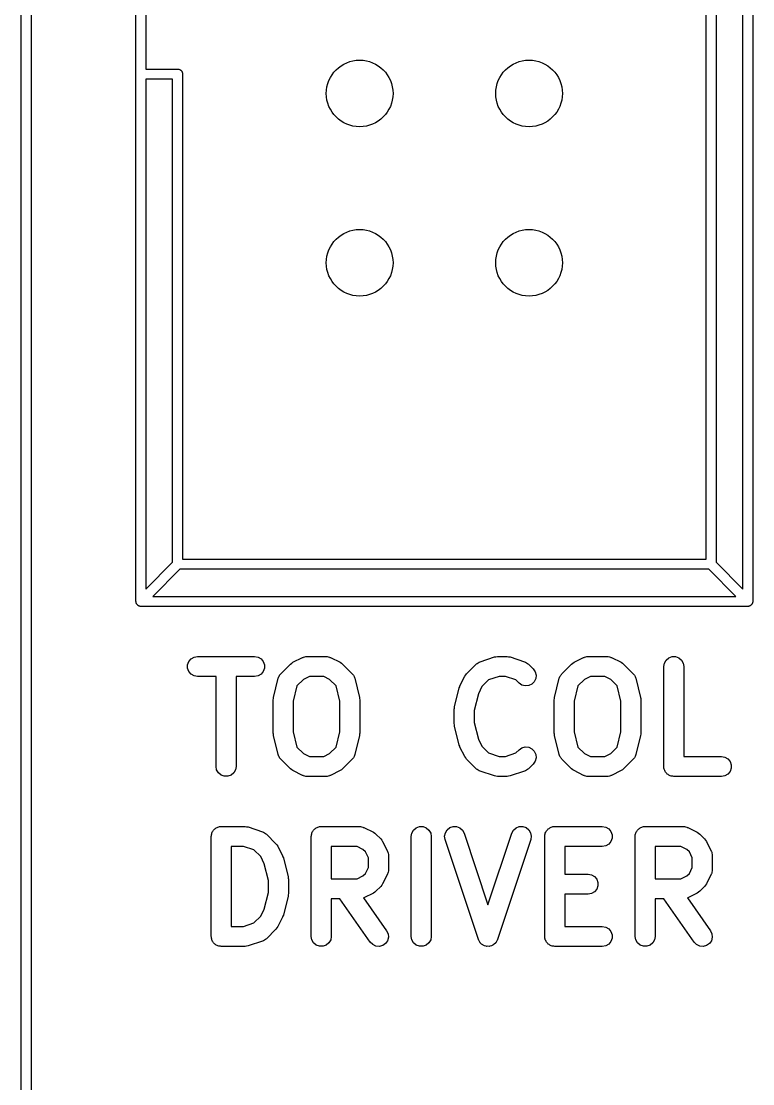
# Model space of a CAD drawing. Extents: x 25 to 125, y -131 to -25.
# Drawn here: x 24.93 to 35.9, y -87.47 to -71.54 of the extents above; entities that cross this region are included whole.
import ezdxf

# ---------------------------------------------------------------- set-up
doc = ezdxf.new("R2010")
doc.units = 0
doc.header["$MEASUREMENT"] = 0
doc.layers.add('BLACK', color=7, linetype='CONTINUOUS')

msp = doc.modelspace()

# ---------------------------------------------------------------- linework, layer by layer
at = {"layer": 'Black'}
for p, q in [((24.925, -125), (24.925, -25)), ((25.075, -25.075), (25.075, -124.925)), ((26.645, -80.24), (26.645, -59.92)), ((35.895, -59.92), (35.895, -80.24)), ((35.745, -80.0566), (35.745, -60.0987)), ((35.195, -79.605), (35.195, -60.535)), ((35.345, -60.4915), (35.345, -79.6493)), ((26.795, -67.905), (26.795, -72.255)), ((26.795, -72.255), (27.27, -72.255)), ((27.27, -72.255), (27.2765, -72.2561)), ((27.2765, -72.2561), (27.283, -72.2561)), ((27.283, -72.2561), (27.2892, -72.2584)), ((27.2892, -72.2584), (27.2957, -72.2595)), ((27.2957, -72.2595), (27.3013, -72.2628)), ((27.3013, -72.2628), (27.3075, -72.265)), ((27.3075, -72.265), (27.3125, -72.2693)), ((27.3125, -72.2693), (27.3182, -72.2725)), ((27.3182, -72.2725), (27.3224, -72.2776)), ((27.3224, -72.2776), (27.3275, -72.2818)), ((27.3275, -72.2818), (27.3307, -72.2875)), ((27.3307, -72.2875), (27.335, -72.2925)), ((27.335, -72.2925), (27.3372, -72.2987)), ((27.3372, -72.2987), (27.3405, -72.3043)), ((27.3405, -72.3043), (27.3416, -72.3108)), ((27.3416, -72.3108), (27.3439, -72.317)), ((27.3439, -72.317), (27.3439, -72.3235)), ((27.3439, -72.3235), (27.345, -72.33)), ((27.345, -72.33), (27.345, -79.605)), ((26.795, -72.405), (26.795, -80.0566)), ((27.195, -72.405), (26.795, -72.405)), ((27.195, -79.6493), (27.195, -72.405)), ((26.795, -80.0566), (27.195, -79.6493)), ((27.345, -79.605), (35.195, -79.605)), ((35.345, -79.6493), (35.745, -80.0566)), ((27.3015, -79.755), (26.8988, -80.165)), ((35.2385, -79.755), (27.3015, -79.755)), ((35.6412, -80.165), (35.2385, -79.755)), ((26.6461, -80.2465), (26.645, -80.24)), ((26.6461, -80.253), (26.6461, -80.2465)), ((26.6474, -80.2564), (26.6461, -80.253)), ((26.6477, -80.2601), (26.6474, -80.2564)), ((26.649, -80.2627), (26.6477, -80.2601)), ((26.6495, -80.2657), (26.649, -80.2627)), ((26.6528, -80.2713), (26.6495, -80.2657)), ((26.655, -80.2775), (26.6528, -80.2713)), ((26.6574, -80.2803), (26.655, -80.2775)), ((26.659, -80.2836), (26.6574, -80.2803)), ((26.6611, -80.2856), (26.659, -80.2836)), ((26.6625, -80.2882), (26.6611, -80.2856)), ((26.6676, -80.2924), (26.6625, -80.2882)), ((26.6718, -80.2975), (26.6676, -80.2924)), ((26.6749, -80.2993), (26.6718, -80.2975)), ((26.6775, -80.3018), (26.6749, -80.2993)), ((26.6802, -80.303), (26.6775, -80.3018)), ((26.6825, -80.305), (26.6802, -80.303)), ((26.6887, -80.3072), (26.6825, -80.305)), ((26.6943, -80.3105), (26.6887, -80.3072)), ((26.6979, -80.3111), (26.6943, -80.3105)), ((26.7012, -80.3126), (26.6979, -80.3111)), ((26.7042, -80.3128), (26.7012, -80.3126)), ((26.707, -80.3139), (26.7042, -80.3128)), ((26.7135, -80.3139), (26.707, -80.3139)), ((26.72, -80.315), (26.7135, -80.3139)), ((35.82, -80.315), (26.72, -80.315)), ((26.8988, -80.165), (35.6412, -80.165)), ((35.8265, -80.3139), (35.82, -80.315)), ((35.833, -80.3139), (35.8265, -80.3139)), ((35.8358, -80.3128), (35.833, -80.3139)), ((35.8388, -80.3126), (35.8358, -80.3128)), ((35.8421, -80.3111), (35.8388, -80.3126)), ((35.8457, -80.3105), (35.8421, -80.3111)), ((35.8513, -80.3072), (35.8457, -80.3105)), ((35.8575, -80.305), (35.8513, -80.3072)), ((35.8598, -80.303), (35.8575, -80.305)), ((35.8625, -80.3018), (35.8598, -80.303)), ((35.8651, -80.2993), (35.8625, -80.3018)), ((35.8682, -80.2975), (35.8651, -80.2993)), ((35.8724, -80.2924), (35.8682, -80.2975)), ((35.8775, -80.2882), (35.8724, -80.2924)), ((35.8789, -80.2856), (35.8775, -80.2882)), ((35.881, -80.2836), (35.8789, -80.2856)), ((35.8826, -80.2803), (35.881, -80.2836)), ((35.885, -80.2775), (35.8826, -80.2803)), ((35.8872, -80.2713), (35.885, -80.2775)), ((35.8905, -80.2657), (35.8872, -80.2713)), ((35.891, -80.2627), (35.8905, -80.2657)), ((35.8923, -80.2601), (35.891, -80.2627)), ((35.8926, -80.2564), (35.8923, -80.2601)), ((35.8939, -80.253), (35.8926, -80.2564)), ((35.895, -80.24), (35.8939, -80.2465)), ((35.8939, -80.2465), (35.8939, -80.253)), ((27.4375, -81.1406), (27.471, -81.1007)), ((27.471, -81.1007), (27.5161, -81.0746)), ((27.5161, -81.0746), (27.5674, -81.0656)), ((27.5674, -81.0656), (28.4246, -81.0656)), ((28.4246, -81.0656), (28.4759, -81.0746)), ((28.4759, -81.0746), (28.521, -81.1007)), ((28.521, -81.1007), (28.5545, -81.1406)), ((29.0003, -81.1528), (29.1432, -81.0814)), ((29.1432, -81.0814), (29.1515, -81.0789)), ((29.1515, -81.0789), (29.159, -81.0746)), ((29.159, -81.0746), (29.1763, -81.0716)), ((29.1763, -81.0716), (29.1931, -81.0666)), ((29.1931, -81.0666), (29.2018, -81.0671)), ((29.2018, -81.0671), (29.2103, -81.0656)), ((29.2103, -81.0656), (29.496, -81.0656)), ((29.496, -81.0656), (29.5045, -81.0671)), ((29.5045, -81.0671), (29.5131, -81.0666)), ((29.5131, -81.0666), (29.53, -81.0716)), ((29.53, -81.0716), (29.5473, -81.0746)), ((29.5473, -81.0746), (29.5548, -81.0789)), ((29.5548, -81.0789), (29.5631, -81.0814)), ((29.5631, -81.0814), (29.7059, -81.1528)), ((31.8057, -81.1447), (32.02, -81.0733)), ((32.02, -81.0733), (32.0438, -81.0697)), ((32.0438, -81.0697), (32.0674, -81.0656)), ((32.0674, -81.0656), (32.2103, -81.0656)), ((32.2103, -81.0656), (32.234, -81.0697)), ((32.234, -81.0697), (32.2577, -81.0733)), ((32.2577, -81.0733), (32.472, -81.1447)), ((33.2146, -81.1528), (33.3575, -81.0814)), ((33.3575, -81.0814), (33.3658, -81.0789)), ((33.3658, -81.0789), (33.3733, -81.0746)), ((33.3733, -81.0746), (33.3906, -81.0716)), ((33.3906, -81.0716), (33.4074, -81.0666)), ((33.4074, -81.0666), (33.4161, -81.0671)), ((33.4161, -81.0671), (33.4246, -81.0656)), ((33.4246, -81.0656), (33.7103, -81.0656)), ((33.7103, -81.0656), (33.7188, -81.0671)), ((33.7188, -81.0671), (33.7274, -81.0666)), ((33.7274, -81.0666), (33.7443, -81.0716)), ((33.7443, -81.0716), (33.7616, -81.0746)), ((33.7616, -81.0746), (33.7691, -81.0789)), ((33.7691, -81.0789), (33.7774, -81.0814)), ((33.7774, -81.0814), (33.9202, -81.1528)), ((34.5693, -81.1643), (34.5954, -81.1192)), ((34.5954, -81.1192), (34.6353, -81.0857)), ((34.6353, -81.0857), (34.6842, -81.0678)), ((34.6842, -81.0678), (34.7363, -81.0678)), ((34.7363, -81.0678), (34.7853, -81.0857)), ((34.7853, -81.0857), (34.8252, -81.1192)), ((34.8252, -81.1192), (34.8512, -81.1643)), ((27.4197, -81.1895), (27.4375, -81.1406)), ((27.4197, -81.2416), (27.4197, -81.1895)), ((27.4375, -81.2906), (27.4197, -81.2416)), ((28.5545, -81.1406), (28.5723, -81.1895)), ((28.5723, -81.2416), (28.5545, -81.2906)), ((28.5723, -81.1895), (28.5723, -81.2416)), ((28.8185, -81.3238), (28.9614, -81.1809)), ((28.9614, -81.1809), (28.981, -81.1671)), ((28.981, -81.1671), (29.0003, -81.1528)), ((29.7059, -81.1528), (29.7252, -81.1672)), ((29.7252, -81.1672), (29.7449, -81.1809)), ((29.7449, -81.1809), (29.8878, -81.3238)), ((31.6042, -81.3238), (31.7471, -81.1809)), ((31.7471, -81.1809), (31.7542, -81.176)), ((31.7542, -81.176), (31.7599, -81.1695)), ((31.7599, -81.1695), (31.7754, -81.1611)), ((31.7754, -81.1611), (31.7898, -81.1511)), ((31.7898, -81.1511), (31.7981, -81.1488)), ((31.7981, -81.1488), (31.8057, -81.1447)), ((32.472, -81.1447), (32.4796, -81.1488)), ((32.4796, -81.1488), (32.488, -81.1511)), ((32.488, -81.1511), (32.5024, -81.1611)), ((32.5024, -81.1611), (32.5178, -81.1695)), ((32.5178, -81.1695), (32.5236, -81.176)), ((32.5236, -81.176), (32.5306, -81.1809)), ((32.5306, -81.1809), (32.6021, -81.2524)), ((32.6021, -81.2524), (32.6319, -81.295)), ((33.0328, -81.3238), (33.1756, -81.1809)), ((33.1756, -81.1809), (33.1953, -81.1671)), ((33.1953, -81.1671), (33.2146, -81.1528)), ((33.9202, -81.1528), (33.9395, -81.1672)), ((33.9395, -81.1672), (33.9592, -81.1809)), ((33.9592, -81.1809), (34.1021, -81.3238)), ((34.5603, -81.2156), (34.5693, -81.1643)), ((34.5603, -82.7156), (34.5603, -81.2156)), ((34.8512, -81.1643), (34.8603, -81.2156)), ((34.8603, -81.2156), (34.8603, -82.5656)), ((27.471, -81.3305), (27.4375, -81.2906)), ((27.5161, -81.3565), (27.471, -81.3305)), ((27.5674, -81.3656), (27.5161, -81.3565)), ((27.846, -81.3656), (27.5674, -81.3656)), ((27.846, -82.7156), (27.846, -81.3656)), ((28.4246, -81.3656), (28.146, -81.3656)), ((28.146, -81.3656), (28.146, -82.7156)), ((28.4759, -81.3565), (28.4246, -81.3656)), ((28.521, -81.3305), (28.4759, -81.3565)), ((28.5545, -81.2906), (28.521, -81.3305)), ((28.7076, -81.6792), (28.779, -81.3935)), ((28.779, -81.3935), (28.7849, -81.3803)), ((28.7849, -81.3803), (28.7886, -81.3665)), ((28.7886, -81.3665), (28.7954, -81.3567)), ((28.7954, -81.3567), (28.8003, -81.3459)), ((28.8003, -81.3459), (28.8103, -81.3356)), ((28.8103, -81.3356), (28.8185, -81.3238)), ((29.1563, -81.4103), (29.06, -81.5065)), ((29.2457, -81.3656), (29.1563, -81.4103)), ((29.4606, -81.3656), (29.2457, -81.3656)), ((29.55, -81.4103), (29.4606, -81.3656)), ((29.6463, -81.5065), (29.55, -81.4103)), ((29.8878, -81.3238), (29.896, -81.3356)), ((29.896, -81.3356), (29.906, -81.3459)), ((29.906, -81.3459), (29.9109, -81.3567)), ((29.9109, -81.3567), (29.9177, -81.3665)), ((29.9177, -81.3665), (29.9214, -81.3803)), ((29.9214, -81.3803), (29.9272, -81.3935)), ((29.9272, -81.3935), (29.9987, -81.6792)), ((31.5047, -81.5056), (31.5761, -81.3628)), ((31.5761, -81.3628), (31.5904, -81.3435)), ((31.5904, -81.3435), (31.6042, -81.3238)), ((31.9342, -81.4181), (31.8336, -81.5187)), ((32.0918, -81.3656), (31.9342, -81.4181)), ((32.1859, -81.3656), (32.0918, -81.3656)), ((32.3435, -81.4181), (32.1859, -81.3656)), ((32.3899, -81.4645), (32.3435, -81.4181)), ((32.6409, -81.3973), (32.6189, -81.4445)), ((32.6319, -81.295), (32.6454, -81.3454)), ((32.6454, -81.3454), (32.6409, -81.3973)), ((32.9219, -81.6792), (32.9933, -81.3935)), ((32.9933, -81.3935), (32.9992, -81.3803)), ((32.9992, -81.3803), (33.0029, -81.3665)), ((33.0029, -81.3665), (33.0097, -81.3567)), ((33.0097, -81.3567), (33.0146, -81.3459)), ((33.0146, -81.3459), (33.0245, -81.3356)), ((33.0245, -81.3356), (33.0328, -81.3238)), ((33.3706, -81.4103), (33.2743, -81.5065)), ((33.46, -81.3656), (33.3706, -81.4103)), ((33.6749, -81.3656), (33.46, -81.3656)), ((33.7643, -81.4103), (33.6749, -81.3656)), ((33.8606, -81.5065), (33.7643, -81.4103)), ((34.1021, -81.3238), (34.1103, -81.3356)), ((34.1103, -81.3356), (34.1203, -81.3459)), ((34.1203, -81.3459), (34.1251, -81.3567)), ((34.1251, -81.3567), (34.1319, -81.3665)), ((34.1319, -81.3665), (34.1357, -81.3803)), ((34.1357, -81.3803), (34.1415, -81.3935)), ((34.1415, -81.3935), (34.2129, -81.6792)), ((29.06, -81.5065), (29.0031, -81.734)), ((29.7031, -81.734), (29.6463, -81.5065)), ((31.4219, -81.822), (31.4933, -81.5363)), ((31.4933, -81.5363), (31.5, -81.5214)), ((31.5, -81.5214), (31.5047, -81.5056)), ((31.8336, -81.5187), (31.7804, -81.6251)), ((32.4326, -81.4944), (32.3899, -81.4645)), ((32.4829, -81.5079), (32.4326, -81.4944)), ((32.5348, -81.5033), (32.4829, -81.5079)), ((32.582, -81.4813), (32.5348, -81.5033)), ((32.6189, -81.4445), (32.582, -81.4813)), ((33.2743, -81.5065), (33.2174, -81.734)), ((33.9174, -81.734), (33.8606, -81.5065)), ((28.7031, -81.7156), (28.7063, -81.6975)), ((28.7031, -82.2156), (28.7031, -81.7156)), ((28.7063, -81.6975), (28.7076, -81.6792)), ((29.0031, -81.734), (29.0031, -82.1971)), ((29.7031, -82.1971), (29.7031, -81.734)), ((29.9987, -81.6792), (30, -81.6975)), ((30, -81.6975), (30.0031, -81.7156)), ((30.0031, -81.7156), (30.0031, -82.2156)), ((31.7804, -81.6251), (31.7174, -81.8769)), ((32.9174, -81.7156), (32.9206, -81.6975)), ((32.9174, -82.2156), (32.9174, -81.7156)), ((32.9206, -81.6975), (32.9219, -81.6792)), ((33.2174, -81.734), (33.2174, -82.1971)), ((33.9174, -82.1971), (33.9174, -81.734)), ((34.2129, -81.6792), (34.2142, -81.6975)), ((34.2142, -81.6975), (34.2174, -81.7156)), ((34.2174, -81.7156), (34.2174, -82.2156)), ((31.4174, -81.8584), (31.4206, -81.8404)), ((31.4174, -82.0727), (31.4174, -81.8584)), ((31.4206, -81.8404), (31.4219, -81.822)), ((31.7174, -81.8769), (31.7174, -82.0542)), ((31.4206, -82.0908), (31.4174, -82.0727)), ((31.7174, -82.0542), (31.7804, -82.3061)), ((28.7063, -82.2336), (28.7031, -82.2156)), ((28.7076, -82.252), (28.7063, -82.2336)), ((29.0031, -82.1971), (29.06, -82.4246)), ((29.6463, -82.4246), (29.7031, -82.1971)), ((30, -82.2336), (29.9987, -82.252)), ((30.0031, -82.2156), (30, -82.2336)), ((31.4219, -82.1091), (31.4206, -82.0908)), ((31.4933, -82.3948), (31.4219, -82.1091)), ((32.9206, -82.2336), (32.9174, -82.2156)), ((32.9219, -82.252), (32.9206, -82.2336)), ((33.2174, -82.1971), (33.2743, -82.4246)), ((33.8606, -82.4246), (33.9174, -82.1971)), ((34.2142, -82.2336), (34.2129, -82.252)), ((34.2174, -82.2156), (34.2142, -82.2336)), ((28.779, -82.5377), (28.7076, -82.252)), ((29.9987, -82.252), (29.9272, -82.5377)), ((31.5, -82.4098), (31.4933, -82.3948)), ((31.7804, -82.3061), (31.8336, -82.4124)), ((32.9933, -82.5377), (32.9219, -82.252)), ((34.2129, -82.252), (34.1415, -82.5377)), ((28.7849, -82.5508), (28.779, -82.5377)), ((28.7886, -82.5647), (28.7849, -82.5508)), ((29.06, -82.4246), (29.1563, -82.5209)), ((29.1563, -82.5209), (29.2457, -82.5656)), ((29.4606, -82.5656), (29.55, -82.5209)), ((29.55, -82.5209), (29.6463, -82.4246)), ((29.9214, -82.5508), (29.9177, -82.5647)), ((29.9272, -82.5377), (29.9214, -82.5508)), ((31.5047, -82.4255), (31.5, -82.4098)), ((31.5761, -82.5684), (31.5047, -82.4255)), ((31.8336, -82.4124), (31.9342, -82.513)), ((31.9342, -82.513), (32.0918, -82.5656)), ((32.1859, -82.5656), (32.3435, -82.513)), ((32.3435, -82.513), (32.3899, -82.4666)), ((32.3899, -82.4666), (32.4326, -82.4368)), ((32.4326, -82.4368), (32.4829, -82.4233)), ((32.4829, -82.4233), (32.5348, -82.4278)), ((32.5348, -82.4278), (32.582, -82.4498)), ((32.582, -82.4498), (32.6189, -82.4867)), ((32.6189, -82.4867), (32.6409, -82.5339)), ((32.6409, -82.5339), (32.6454, -82.5858)), ((32.9992, -82.5508), (32.9933, -82.5377)), ((33.0029, -82.5647), (32.9992, -82.5508)), ((33.2743, -82.4246), (33.3706, -82.5209)), ((33.3706, -82.5209), (33.46, -82.5656)), ((33.6749, -82.5656), (33.7643, -82.5209)), ((33.7643, -82.5209), (33.8606, -82.4246)), ((34.1357, -82.5508), (34.1319, -82.5647)), ((34.1415, -82.5377), (34.1357, -82.5508)), ((28.7954, -82.5744), (28.7886, -82.5647)), ((28.8003, -82.5852), (28.7954, -82.5744)), ((28.8103, -82.5956), (28.8003, -82.5852)), ((28.8185, -82.6074), (28.8103, -82.5956)), ((28.9614, -82.7502), (28.8185, -82.6074)), ((29.2457, -82.5656), (29.4606, -82.5656)), ((29.8878, -82.6074), (29.7449, -82.7502)), ((29.896, -82.5956), (29.8878, -82.6074)), ((29.906, -82.5852), (29.896, -82.5956)), ((29.9109, -82.5744), (29.906, -82.5852)), ((29.9177, -82.5647), (29.9109, -82.5744)), ((31.5904, -82.5877), (31.5761, -82.5684)), ((31.6042, -82.6074), (31.5904, -82.5877)), ((31.7471, -82.7502), (31.6042, -82.6074)), ((32.0918, -82.5656), (32.1859, -82.5656)), ((32.6021, -82.6788), (32.5306, -82.7502)), ((32.6319, -82.6361), (32.6021, -82.6788)), ((32.6454, -82.5858), (32.6319, -82.6361)), ((33.0097, -82.5744), (33.0029, -82.5647)), ((33.0146, -82.5852), (33.0097, -82.5744)), ((33.0245, -82.5956), (33.0146, -82.5852)), ((33.0328, -82.6074), (33.0245, -82.5956)), ((33.1756, -82.7502), (33.0328, -82.6074)), ((33.46, -82.5656), (33.6749, -82.5656)), ((34.1021, -82.6074), (33.9592, -82.7502)), ((34.1103, -82.5956), (34.1021, -82.6074)), ((34.1203, -82.5852), (34.1103, -82.5956)), ((34.1251, -82.5744), (34.1203, -82.5852)), ((34.1319, -82.5647), (34.1251, -82.5744)), ((34.8603, -82.5656), (35.4246, -82.5656)), ((35.4246, -82.5656), (35.4759, -82.5746)), ((35.4759, -82.5746), (35.521, -82.6007)), ((35.521, -82.6007), (35.5545, -82.6406)), ((35.5545, -82.6406), (35.5723, -82.6895)), ((35.5723, -82.6895), (35.5723, -82.7416)), ((27.855, -82.7669), (27.846, -82.7156)), ((27.8811, -82.812), (27.855, -82.7669)), ((27.921, -82.8455), (27.8811, -82.812)), ((27.97, -82.8633), (27.921, -82.8455)), ((28.022, -82.8633), (27.97, -82.8633)), ((28.071, -82.8455), (28.022, -82.8633)), ((28.1109, -82.812), (28.071, -82.8455)), ((28.137, -82.7669), (28.1109, -82.812)), ((28.146, -82.7156), (28.137, -82.7669)), ((28.981, -82.764), (28.9614, -82.7502)), ((29.0003, -82.7783), (28.981, -82.764)), ((29.1432, -82.8497), (29.0003, -82.7783)), ((29.1515, -82.8522), (29.1432, -82.8497)), ((29.159, -82.8565), (29.1515, -82.8522)), ((29.1763, -82.8596), (29.159, -82.8565)), ((29.1931, -82.8646), (29.1763, -82.8596)), ((29.2018, -82.8641), (29.1931, -82.8646)), ((29.2103, -82.8656), (29.2018, -82.8641)), ((29.496, -82.8656), (29.2103, -82.8656)), ((29.5045, -82.8641), (29.496, -82.8656)), ((29.5131, -82.8646), (29.5045, -82.8641)), ((29.53, -82.8596), (29.5131, -82.8646)), ((29.5473, -82.8565), (29.53, -82.8596)), ((29.5548, -82.8522), (29.5473, -82.8565)), ((29.5631, -82.8497), (29.5548, -82.8522)), ((29.7059, -82.7783), (29.5631, -82.8497)), ((29.7252, -82.764), (29.7059, -82.7783)), ((29.7449, -82.7502), (29.7252, -82.764)), ((31.7542, -82.7552), (31.7471, -82.7502)), ((31.7599, -82.7616), (31.7542, -82.7552)), ((31.7754, -82.77), (31.7599, -82.7616)), ((31.7898, -82.7801), (31.7754, -82.77)), ((31.7981, -82.7823), (31.7898, -82.7801)), ((31.8057, -82.7864), (31.7981, -82.7823)), ((32.02, -82.8579), (31.8057, -82.7864)), ((32.0438, -82.8614), (32.02, -82.8579)), ((32.0674, -82.8656), (32.0438, -82.8614)), ((32.2103, -82.8656), (32.0674, -82.8656)), ((32.2339, -82.8614), (32.2103, -82.8656)), ((32.2577, -82.8579), (32.2339, -82.8614)), ((32.472, -82.7864), (32.2577, -82.8579)), ((32.4796, -82.7823), (32.472, -82.7864)), ((32.488, -82.7801), (32.4796, -82.7823)), ((32.5024, -82.77), (32.488, -82.7801)), ((32.5178, -82.7616), (32.5024, -82.77)), ((32.5236, -82.7552), (32.5178, -82.7616)), ((32.5306, -82.7502), (32.5236, -82.7552)), ((33.1953, -82.764), (33.1756, -82.7502)), ((33.2146, -82.7783), (33.1953, -82.764)), ((33.3575, -82.8497), (33.2146, -82.7783)), ((33.3658, -82.8522), (33.3575, -82.8497)), ((33.3733, -82.8565), (33.3658, -82.8522)), ((33.3906, -82.8596), (33.3733, -82.8565)), ((33.4074, -82.8646), (33.3906, -82.8596)), ((33.4161, -82.8641), (33.4074, -82.8646)), ((33.4246, -82.8656), (33.4161, -82.8641)), ((33.7103, -82.8656), (33.4246, -82.8656)), ((33.7188, -82.8641), (33.7103, -82.8656)), ((33.7274, -82.8646), (33.7188, -82.8641)), ((33.7443, -82.8596), (33.7274, -82.8646)), ((33.7616, -82.8565), (33.7443, -82.8596)), ((33.7691, -82.8522), (33.7616, -82.8565)), ((33.7774, -82.8497), (33.7691, -82.8522)), ((33.9202, -82.7783), (33.7774, -82.8497)), ((33.9395, -82.764), (33.9202, -82.7783)), ((33.9592, -82.7502), (33.9395, -82.764)), ((34.5626, -82.7285), (34.5603, -82.7156)), ((34.5626, -82.7416), (34.5626, -82.7285)), ((34.5671, -82.7539), (34.5626, -82.7416)), ((34.5693, -82.7669), (34.5671, -82.7539)), ((34.5759, -82.7782), (34.5693, -82.7669)), ((34.5804, -82.7906), (34.5759, -82.7782)), ((34.5888, -82.8006), (34.5804, -82.7906)), ((34.5954, -82.812), (34.5888, -82.8006)), ((34.6054, -82.8204), (34.5954, -82.812)), ((34.6139, -82.8305), (34.6054, -82.8204)), ((34.6252, -82.837), (34.6139, -82.8305)), ((34.6353, -82.8455), (34.6252, -82.837)), ((34.6476, -82.85), (34.6353, -82.8455)), ((34.659, -82.8565), (34.6476, -82.85)), ((34.6719, -82.8588), (34.659, -82.8565)), ((34.6842, -82.8633), (34.6719, -82.8588)), ((34.6974, -82.8633), (34.6842, -82.8633)), ((34.7103, -82.8656), (34.6974, -82.8633)), ((35.4246, -82.8656), (34.7103, -82.8656)), ((35.4759, -82.8565), (35.4246, -82.8656)), ((35.521, -82.8305), (35.4759, -82.8565)), ((35.5545, -82.7906), (35.521, -82.8305)), ((35.5723, -82.7416), (35.5545, -82.7906)), ((27.8031, -83.6805), (27.8097, -83.6692)), ((27.8097, -83.6692), (27.8197, -83.6607)), ((27.8197, -83.6607), (27.8282, -83.6507)), ((27.8282, -83.6507), (27.8395, -83.6441)), ((27.8395, -83.6441), (27.8496, -83.6357)), ((27.8496, -83.6357), (27.8619, -83.6312)), ((27.8619, -83.6312), (27.8733, -83.6246)), ((27.8733, -83.6246), (27.8862, -83.6223)), ((27.8862, -83.6223), (27.8985, -83.6178)), ((27.8985, -83.6178), (27.9116, -83.6178)), ((27.9116, -83.6178), (27.9246, -83.6156)), ((27.9246, -83.6156), (28.2817, -83.6156)), ((28.2817, -83.6156), (28.3054, -83.6197)), ((28.3054, -83.6197), (28.3291, -83.6233)), ((28.3291, -83.6233), (28.5434, -83.6947)), ((29.3031, -83.6805), (29.3097, -83.6692)), ((29.3097, -83.6692), (29.3197, -83.6607)), ((29.3197, -83.6607), (29.3282, -83.6507)), ((29.3282, -83.6507), (29.3395, -83.6441)), ((29.3395, -83.6441), (29.3496, -83.6357)), ((29.3496, -83.6357), (29.3619, -83.6312)), ((29.3619, -83.6312), (29.3733, -83.6246)), ((29.3733, -83.6246), (29.3862, -83.6223)), ((29.3862, -83.6223), (29.3985, -83.6178)), ((29.3985, -83.6178), (29.4116, -83.6178)), ((29.4116, -83.6178), (29.4246, -83.6156)), ((29.4246, -83.6156), (29.996, -83.6156)), ((29.996, -83.6156), (30.0045, -83.6171)), ((30.0045, -83.6171), (30.0131, -83.6166)), ((30.0131, -83.6166), (30.03, -83.6216)), ((30.03, -83.6216), (30.0473, -83.6246)), ((30.0473, -83.6246), (30.0548, -83.6289)), ((30.0548, -83.6289), (30.0631, -83.6314)), ((30.0631, -83.6314), (30.2059, -83.7028)), ((30.7836, -83.7143), (30.8097, -83.6692)), ((30.8097, -83.6692), (30.8496, -83.6357)), ((30.8496, -83.6357), (30.8985, -83.6178)), ((30.8985, -83.6178), (30.9506, -83.6178)), ((30.9506, -83.6178), (30.9996, -83.6357)), ((30.9996, -83.6357), (31.0395, -83.6692)), ((31.0395, -83.6692), (31.0655, -83.7143)), ((31.2851, -83.7104), (31.3123, -83.666)), ((31.3123, -83.666), (31.3531, -83.6337)), ((31.3531, -83.6337), (31.4026, -83.6172)), ((31.4026, -83.6172), (31.4546, -83.6186)), ((31.4546, -83.6186), (31.5031, -83.6378)), ((31.5031, -83.6378), (31.5421, -83.6723)), ((32.3071, -83.6723), (32.3461, -83.6378)), ((32.3461, -83.6378), (32.3945, -83.6186)), ((32.3945, -83.6186), (32.4466, -83.6172)), ((32.4466, -83.6172), (32.496, -83.6337)), ((32.496, -83.6337), (32.5368, -83.666)), ((32.5368, -83.666), (32.5641, -83.7104)), ((32.8031, -83.6805), (32.8097, -83.6692)), ((32.8097, -83.6692), (32.8197, -83.6607)), ((32.8197, -83.6607), (32.8282, -83.6507)), ((32.8282, -83.6507), (32.8395, -83.6441)), ((32.8395, -83.6441), (32.8496, -83.6357)), ((32.8496, -83.6357), (32.8619, -83.6312)), ((32.8619, -83.6312), (32.8733, -83.6246)), ((32.8733, -83.6246), (32.8862, -83.6223)), ((32.8862, -83.6223), (32.8985, -83.6178)), ((32.8985, -83.6178), (32.9116, -83.6178)), ((32.9116, -83.6178), (32.9246, -83.6156)), ((32.9246, -83.6156), (33.6389, -83.6156)), ((33.6389, -83.6156), (33.6902, -83.6246)), ((33.6902, -83.6246), (33.7353, -83.6507)), ((33.7353, -83.6507), (33.7688, -83.6906)), ((34.1602, -83.6805), (34.1668, -83.6692)), ((34.1668, -83.6692), (34.1769, -83.6607)), ((34.1769, -83.6607), (34.1853, -83.6507)), ((34.1853, -83.6507), (34.1967, -83.6441)), ((34.1967, -83.6441), (34.2067, -83.6357)), ((34.2067, -83.6357), (34.219, -83.6312)), ((34.219, -83.6312), (34.2304, -83.6246)), ((34.2304, -83.6246), (34.2433, -83.6223)), ((34.2433, -83.6223), (34.2557, -83.6178)), ((34.2557, -83.6178), (34.2688, -83.6178)), ((34.2688, -83.6178), (34.2817, -83.6156)), ((34.2817, -83.6156), (34.8531, -83.6156)), ((34.8531, -83.6156), (34.8617, -83.6171)), ((34.8617, -83.6171), (34.8703, -83.6166)), ((34.8703, -83.6166), (34.8871, -83.6216)), ((34.8871, -83.6216), (34.9044, -83.6246)), ((34.9044, -83.6246), (34.9119, -83.6289)), ((34.9119, -83.6289), (34.9202, -83.6314)), ((34.9202, -83.6314), (35.0631, -83.7028)), ((27.7746, -83.7656), (27.7769, -83.7526)), ((27.7746, -85.2656), (27.7746, -83.7656)), ((27.7769, -83.7395), (27.7813, -83.7272)), ((27.7769, -83.7526), (27.7769, -83.7395)), ((27.7813, -83.7272), (27.7836, -83.7143)), ((27.7836, -83.7143), (27.7902, -83.7029)), ((27.7902, -83.7029), (27.7947, -83.6906)), ((27.7947, -83.6906), (27.8031, -83.6805)), ((28.5434, -83.6947), (28.551, -83.6988)), ((28.551, -83.6988), (28.5594, -83.7011)), ((28.5594, -83.7011), (28.5738, -83.7111)), ((28.5738, -83.7111), (28.5892, -83.7195)), ((28.5892, -83.7195), (28.595, -83.726)), ((28.595, -83.726), (28.6021, -83.7309)), ((28.6021, -83.7309), (28.7449, -83.8738)), ((29.2746, -83.7656), (29.2769, -83.7526)), ((29.2746, -85.2656), (29.2746, -83.7656)), ((29.2769, -83.7395), (29.2813, -83.7272)), ((29.2769, -83.7526), (29.2769, -83.7395)), ((29.2813, -83.7272), (29.2836, -83.7143)), ((29.2836, -83.7143), (29.2902, -83.7029)), ((29.2902, -83.7029), (29.2947, -83.6906)), ((29.2947, -83.6906), (29.3031, -83.6805)), ((30.2059, -83.7028), (30.2252, -83.7171)), ((30.2252, -83.7171), (30.2449, -83.7309)), ((30.2449, -83.7309), (30.3164, -83.8024)), ((30.3164, -83.8024), (30.3301, -83.8221)), ((30.3301, -83.8221), (30.3444, -83.8413)), ((30.7746, -83.7656), (30.7836, -83.7143)), ((30.7746, -85.2656), (30.7746, -83.7656)), ((31.0655, -83.7143), (31.0746, -83.7656)), ((31.0746, -83.7656), (31.0746, -85.2656)), ((31.2746, -83.7615), (31.2851, -83.7104)), ((31.2823, -83.813), (31.2746, -83.7615)), ((31.7823, -85.313), (31.2823, -83.813)), ((31.5421, -83.6723), (31.5669, -83.7181)), ((31.5669, -83.7181), (31.9246, -84.7912)), ((31.9246, -84.7912), (32.2823, -83.7181)), ((32.5669, -83.813), (32.0669, -85.313)), ((32.2823, -83.7181), (32.3071, -83.6723)), ((32.5641, -83.7104), (32.5745, -83.7615)), ((32.5745, -83.7615), (32.5669, -83.813)), ((32.7746, -83.7656), (32.7769, -83.7526)), ((32.7746, -85.2656), (32.7746, -83.7656)), ((32.7769, -83.7395), (32.7813, -83.7272)), ((32.7769, -83.7526), (32.7769, -83.7395)), ((32.7813, -83.7272), (32.7836, -83.7143)), ((32.7836, -83.7143), (32.7902, -83.7029)), ((32.7902, -83.7029), (32.7947, -83.6906)), ((32.7947, -83.6906), (32.8031, -83.6805)), ((33.7688, -83.6906), (33.7866, -83.7395)), ((33.7866, -83.7916), (33.7688, -83.8406)), ((33.7866, -83.7395), (33.7866, -83.7916)), ((34.1317, -83.7656), (34.134, -83.7526)), ((34.1317, -85.2656), (34.1317, -83.7656)), ((34.134, -83.7395), (34.1385, -83.7272)), ((34.134, -83.7526), (34.134, -83.7395)), ((34.1385, -83.7272), (34.1408, -83.7143)), ((34.1408, -83.7143), (34.1473, -83.7029)), ((34.1473, -83.7029), (34.1518, -83.6906)), ((34.1518, -83.6906), (34.1602, -83.6805)), ((35.0631, -83.7028), (35.0824, -83.7171)), ((35.0824, -83.7171), (35.1021, -83.7309)), ((35.1021, -83.7309), (35.1735, -83.8024)), ((35.1735, -83.8024), (35.1873, -83.8221)), ((35.1873, -83.8221), (35.2016, -83.8413)), ((28.0746, -83.9156), (28.0746, -85.1156)), ((28.2574, -83.9156), (28.0746, -83.9156)), ((28.415, -83.9681), (28.2574, -83.9156)), ((28.5156, -84.0687), (28.415, -83.9681)), ((28.7449, -83.8738), (28.7587, -83.8935)), ((28.7587, -83.8935), (28.773, -83.9128)), ((28.773, -83.9128), (28.8444, -84.0556)), ((29.5746, -83.9156), (29.5746, -84.4013)), ((29.9606, -83.9156), (29.5746, -83.9156)), ((30.05, -83.9603), (29.9606, -83.9156)), ((30.087, -83.9973), (30.05, -83.9603)), ((30.3444, -83.8413), (30.4159, -83.9842)), ((30.4159, -83.9842), (30.4183, -83.9925)), ((33.6389, -83.9156), (33.0746, -83.9156)), ((33.0746, -83.9156), (33.0746, -84.3299)), ((33.6902, -83.9065), (33.6389, -83.9156)), ((33.7353, -83.8805), (33.6902, -83.9065)), ((33.7688, -83.8406), (33.7353, -83.8805)), ((34.4317, -83.9156), (34.4317, -84.4013)), ((34.8177, -83.9156), (34.4317, -83.9156)), ((34.9071, -83.9603), (34.8177, -83.9156)), ((34.9442, -83.9973), (34.9071, -83.9603)), ((35.2016, -83.8413), (35.273, -83.9842)), ((35.273, -83.9842), (35.2755, -83.9925)), ((28.5688, -84.1751), (28.5156, -84.0687)), ((28.8444, -84.0556), (28.8491, -84.0714)), ((28.8491, -84.0714), (28.8558, -84.0863)), ((28.8558, -84.0863), (28.9272, -84.372)), ((30.1317, -84.0867), (30.087, -83.9973)), ((30.1317, -84.2302), (30.1317, -84.0867)), ((30.4183, -83.9925), (30.4227, -84)), ((30.4227, -84), (30.4257, -84.0173)), ((30.4257, -84.0173), (30.4307, -84.0341)), ((30.4307, -84.0341), (30.4302, -84.0428)), ((30.4302, -84.0428), (30.4317, -84.0513)), ((30.4317, -84.0513), (30.4317, -84.2656)), ((34.9889, -84.0867), (34.9442, -83.9973)), ((34.9889, -84.2302), (34.9889, -84.0867)), ((35.2755, -83.9925), (35.2798, -84)), ((35.2798, -84), (35.2829, -84.0173)), ((35.2829, -84.0173), (35.2879, -84.0341)), ((35.2879, -84.0341), (35.2874, -84.0428)), ((35.2874, -84.0428), (35.2889, -84.0513)), ((35.2889, -84.0513), (35.2889, -84.2656)), ((28.6317, -84.4269), (28.5688, -84.1751)), ((30.087, -84.3196), (30.1317, -84.2302)), ((30.4257, -84.2996), (30.4227, -84.3169)), ((30.4307, -84.2827), (30.4257, -84.2996)), ((30.4317, -84.2656), (30.4302, -84.2741)), ((30.4302, -84.2741), (30.4307, -84.2827)), ((34.9442, -84.3196), (34.9889, -84.2302)), ((35.2829, -84.2996), (35.2798, -84.3169)), ((35.2879, -84.2827), (35.2829, -84.2996)), ((35.2889, -84.2656), (35.2874, -84.2741)), ((35.2874, -84.2741), (35.2879, -84.2827)), ((28.6317, -84.6042), (28.6317, -84.4269)), ((28.9272, -84.372), (28.9285, -84.3904)), ((28.9285, -84.3904), (28.9317, -84.4084)), ((28.9317, -84.4084), (28.9317, -84.6227)), ((29.5746, -84.4013), (29.9606, -84.4013)), ((29.9606, -84.4013), (30.05, -84.3566)), ((30.05, -84.3566), (30.087, -84.3196)), ((30.4159, -84.3327), (30.3444, -84.4755)), ((30.4183, -84.3244), (30.4159, -84.3327)), ((30.4227, -84.3169), (30.4183, -84.3244)), ((33.0746, -84.3299), (33.4246, -84.3299)), ((33.4246, -84.3299), (33.4759, -84.3389)), ((33.4759, -84.3389), (33.521, -84.3649)), ((33.521, -84.3649), (33.5545, -84.4049)), ((33.5545, -84.4049), (33.5723, -84.4538)), ((33.5723, -84.4538), (33.5723, -84.5059)), ((34.4317, -84.4013), (34.8177, -84.4013)), ((34.8177, -84.4013), (34.9071, -84.3566)), ((34.9071, -84.3566), (34.9442, -84.3196)), ((35.273, -84.3327), (35.2016, -84.4755)), ((35.2755, -84.3244), (35.273, -84.3327)), ((35.2798, -84.3169), (35.2755, -84.3244)), ((28.5688, -84.8561), (28.6317, -84.6042)), ((28.9317, -84.6227), (28.9285, -84.6408)), ((30.2059, -84.614), (30.0631, -84.6855)), ((30.2252, -84.5997), (30.2059, -84.614)), ((30.2449, -84.5859), (30.2252, -84.5997)), ((30.3164, -84.5145), (30.2449, -84.5859)), ((30.3301, -84.4948), (30.3164, -84.5145)), ((30.3444, -84.4755), (30.3301, -84.4948)), ((33.4759, -84.6208), (33.4246, -84.6299)), ((33.521, -84.5948), (33.4759, -84.6208)), ((33.5545, -84.5549), (33.521, -84.5948)), ((33.5723, -84.5059), (33.5545, -84.5549)), ((35.0631, -84.614), (34.9202, -84.6855)), ((35.0824, -84.5997), (35.0631, -84.614)), ((35.1021, -84.5859), (35.0824, -84.5997)), ((35.1735, -84.5145), (35.1021, -84.5859)), ((35.1873, -84.4948), (35.1735, -84.5145)), ((35.2016, -84.4755), (35.1873, -84.4948)), ((28.9272, -84.6591), (28.8558, -84.9448)), ((28.9285, -84.6408), (28.9272, -84.6591)), ((29.7036, -84.7013), (29.5746, -84.7013)), ((29.5746, -84.7013), (29.5746, -85.2656)), ((30.1588, -85.3516), (29.7036, -84.7013)), ((30.0631, -84.6855), (30.0595, -84.6865)), ((30.0595, -84.6865), (30.4046, -85.1796)), ((33.4246, -84.6299), (33.0746, -84.6299)), ((33.0746, -84.6299), (33.0746, -85.1156)), ((34.5608, -84.7013), (34.4317, -84.7013)), ((34.4317, -84.7013), (34.4317, -85.2656)), ((35.016, -85.3516), (34.5608, -84.7013)), ((34.9202, -84.6855), (34.9166, -84.6865)), ((34.9166, -84.6865), (35.2617, -85.1796)), ((28.5156, -84.9624), (28.5688, -84.8561)), ((28.8558, -84.9448), (28.8491, -84.9598)), ((28.2574, -85.1156), (28.415, -85.063)), ((28.415, -85.063), (28.5156, -84.9624)), ((28.8444, -84.9755), (28.773, -85.1184)), ((28.8491, -84.9598), (28.8444, -84.9755)), ((28.0746, -85.1156), (28.2574, -85.1156)), ((28.7449, -85.1574), (28.6021, -85.3002)), ((28.7587, -85.1377), (28.7449, -85.1574)), ((28.773, -85.1184), (28.7587, -85.1377)), ((30.4046, -85.1796), (30.4266, -85.2268)), ((30.4266, -85.2268), (30.4311, -85.2787)), ((33.0746, -85.1156), (33.6389, -85.1156)), ((33.6389, -85.1156), (33.6902, -85.1246)), ((33.6902, -85.1246), (33.7353, -85.1507)), ((33.7353, -85.1507), (33.7688, -85.1906)), ((33.7688, -85.1906), (33.7866, -85.2395)), ((33.7866, -85.2395), (33.7866, -85.2916)), ((35.2617, -85.1796), (35.2838, -85.2268)), ((35.2838, -85.2268), (35.2883, -85.2787)), ((27.7769, -85.2785), (27.7746, -85.2656)), ((27.7769, -85.2916), (27.7769, -85.2785)), ((27.7813, -85.3039), (27.7769, -85.2916)), ((27.7836, -85.3169), (27.7813, -85.3039)), ((27.7902, -85.3282), (27.7836, -85.3169)), ((27.7947, -85.3406), (27.7902, -85.3282)), ((27.8031, -85.3506), (27.7947, -85.3406)), ((27.8097, -85.362), (27.8031, -85.3506)), ((27.8197, -85.3704), (27.8097, -85.362)), ((27.8282, -85.3805), (27.8197, -85.3704)), ((27.8395, -85.387), (27.8282, -85.3805)), ((27.8496, -85.3955), (27.8395, -85.387)), ((27.8619, -85.4), (27.8496, -85.3955)), ((27.8733, -85.4065), (27.8619, -85.4)), ((27.8862, -85.4088), (27.8733, -85.4065)), ((27.8985, -85.4133), (27.8862, -85.4088)), ((27.9116, -85.4133), (27.8985, -85.4133)), ((27.9246, -85.4156), (27.9116, -85.4133)), ((28.2817, -85.4156), (27.9246, -85.4156)), ((28.3054, -85.4114), (28.2817, -85.4156)), ((28.3291, -85.4079), (28.3054, -85.4114)), ((28.5434, -85.3364), (28.3291, -85.4079)), ((28.551, -85.3323), (28.5434, -85.3364)), ((28.5594, -85.3301), (28.551, -85.3323)), ((28.5738, -85.32), (28.5594, -85.3301)), ((28.5892, -85.3116), (28.5738, -85.32)), ((28.595, -85.3052), (28.5892, -85.3116)), ((28.6021, -85.3002), (28.595, -85.3052)), ((29.2836, -85.3169), (29.2746, -85.2656)), ((29.3097, -85.362), (29.2836, -85.3169)), ((29.3496, -85.3955), (29.3097, -85.362)), ((29.3985, -85.4133), (29.3496, -85.3955)), ((29.4506, -85.4133), (29.3985, -85.4133)), ((29.4996, -85.3955), (29.4506, -85.4133)), ((29.5395, -85.362), (29.4996, -85.3955)), ((29.5655, -85.3169), (29.5395, -85.362)), ((29.5746, -85.2656), (29.5655, -85.3169)), ((30.1957, -85.3884), (30.1588, -85.3516)), ((30.2429, -85.4105), (30.1957, -85.3884)), ((30.2948, -85.415), (30.2429, -85.4105)), ((30.3451, -85.4015), (30.2948, -85.415)), ((30.3878, -85.3717), (30.3451, -85.4015)), ((30.4177, -85.329), (30.3878, -85.3717)), ((30.4311, -85.2787), (30.4177, -85.329)), ((30.7836, -85.3169), (30.7746, -85.2656)), ((30.8097, -85.362), (30.7836, -85.3169)), ((30.8496, -85.3955), (30.8097, -85.362)), ((30.8985, -85.4133), (30.8496, -85.3955)), ((30.9506, -85.4133), (30.8985, -85.4133)), ((30.9996, -85.3955), (30.9506, -85.4133)), ((31.0395, -85.362), (30.9996, -85.3955)), ((31.0655, -85.3169), (31.0395, -85.362)), ((31.0746, -85.2656), (31.0655, -85.3169)), ((31.7842, -85.3166), (31.7823, -85.313)), ((31.7851, -85.3207), (31.7842, -85.3166)), ((31.7966, -85.3395), (31.7851, -85.3207)), ((31.8071, -85.3588), (31.7966, -85.3395)), ((31.8102, -85.3616), (31.8071, -85.3588)), ((31.8123, -85.3651), (31.8102, -85.3616)), ((31.8296, -85.3788), (31.8123, -85.3651)), ((31.8461, -85.3934), (31.8296, -85.3788)), ((31.8499, -85.3949), (31.8461, -85.3934)), ((31.8531, -85.3975), (31.8499, -85.3949)), ((31.874, -85.4044), (31.8531, -85.3975)), ((31.8945, -85.4125), (31.874, -85.4044)), ((31.8986, -85.4126), (31.8945, -85.4125)), ((31.9026, -85.4139), (31.8986, -85.4126)), ((31.9246, -85.4133), (31.9026, -85.4139)), ((31.9466, -85.4139), (31.9246, -85.4133)), ((31.9505, -85.4126), (31.9466, -85.4139)), ((31.9546, -85.4125), (31.9505, -85.4126)), ((31.9751, -85.4044), (31.9546, -85.4125)), ((31.996, -85.3975), (31.9751, -85.4044)), ((31.9992, -85.3949), (31.996, -85.3975)), ((32.0031, -85.3934), (31.9992, -85.3949)), ((32.0196, -85.3788), (32.0031, -85.3934)), ((32.0368, -85.3651), (32.0196, -85.3788)), ((32.039, -85.3616), (32.0368, -85.3651)), ((32.0421, -85.3588), (32.039, -85.3616)), ((32.0525, -85.3395), (32.0421, -85.3588)), ((32.0641, -85.3207), (32.0525, -85.3395)), ((32.0649, -85.3166), (32.0641, -85.3207)), ((32.0669, -85.313), (32.0649, -85.3166)), ((32.7769, -85.2785), (32.7746, -85.2656)), ((32.7769, -85.2916), (32.7769, -85.2785)), ((32.7813, -85.3039), (32.7769, -85.2916)), ((32.7836, -85.3169), (32.7813, -85.3039)), ((32.7902, -85.3282), (32.7836, -85.3169)), ((32.7947, -85.3406), (32.7902, -85.3282)), ((32.8031, -85.3506), (32.7947, -85.3406)), ((32.8097, -85.362), (32.8031, -85.3506)), ((32.8197, -85.3704), (32.8097, -85.362)), ((32.8282, -85.3805), (32.8197, -85.3704)), ((32.8395, -85.387), (32.8282, -85.3805)), ((32.8496, -85.3955), (32.8395, -85.387)), ((32.8619, -85.4), (32.8496, -85.3955)), ((32.8733, -85.4065), (32.8619, -85.4)), ((32.8862, -85.4088), (32.8733, -85.4065)), ((32.8985, -85.4133), (32.8862, -85.4088)), ((32.9116, -85.4133), (32.8985, -85.4133)), ((32.9246, -85.4156), (32.9116, -85.4133)), ((33.6389, -85.4156), (32.9246, -85.4156)), ((33.6902, -85.4065), (33.6389, -85.4156)), ((33.7353, -85.3805), (33.6902, -85.4065)), ((33.7688, -85.3406), (33.7353, -85.3805)), ((33.7866, -85.2916), (33.7688, -85.3406)), ((34.1408, -85.3169), (34.1317, -85.2656)), ((34.1668, -85.362), (34.1408, -85.3169)), ((34.2067, -85.3955), (34.1668, -85.362)), ((34.2557, -85.4133), (34.2067, -85.3955)), ((34.3078, -85.4133), (34.2557, -85.4133)), ((34.3567, -85.3955), (34.3078, -85.4133)), ((34.3966, -85.362), (34.3567, -85.3955)), ((34.4227, -85.3169), (34.3966, -85.362)), ((34.4317, -85.2656), (34.4227, -85.3169)), ((35.0528, -85.3884), (35.016, -85.3516)), ((35.1, -85.4105), (35.0528, -85.3884)), ((35.1519, -85.415), (35.1, -85.4105)), ((35.2022, -85.4015), (35.1519, -85.415)), ((35.2449, -85.3717), (35.2022, -85.4015)), ((35.2748, -85.329), (35.2449, -85.3717)), ((35.2883, -85.2787), (35.2748, -85.329))]:
    msp.add_line(p, q, dxfattribs=at)
for centre in [(30, -72.62), (30, -72.62), (32.54, -72.62), (32.54, -72.62), (30, -75.16), (30, -75.16), (32.54, -75.16), (32.54, -75.16)]:
    msp.add_circle(centre, 0.5, dxfattribs=at)

doc.saveas('drawing.dxf')
